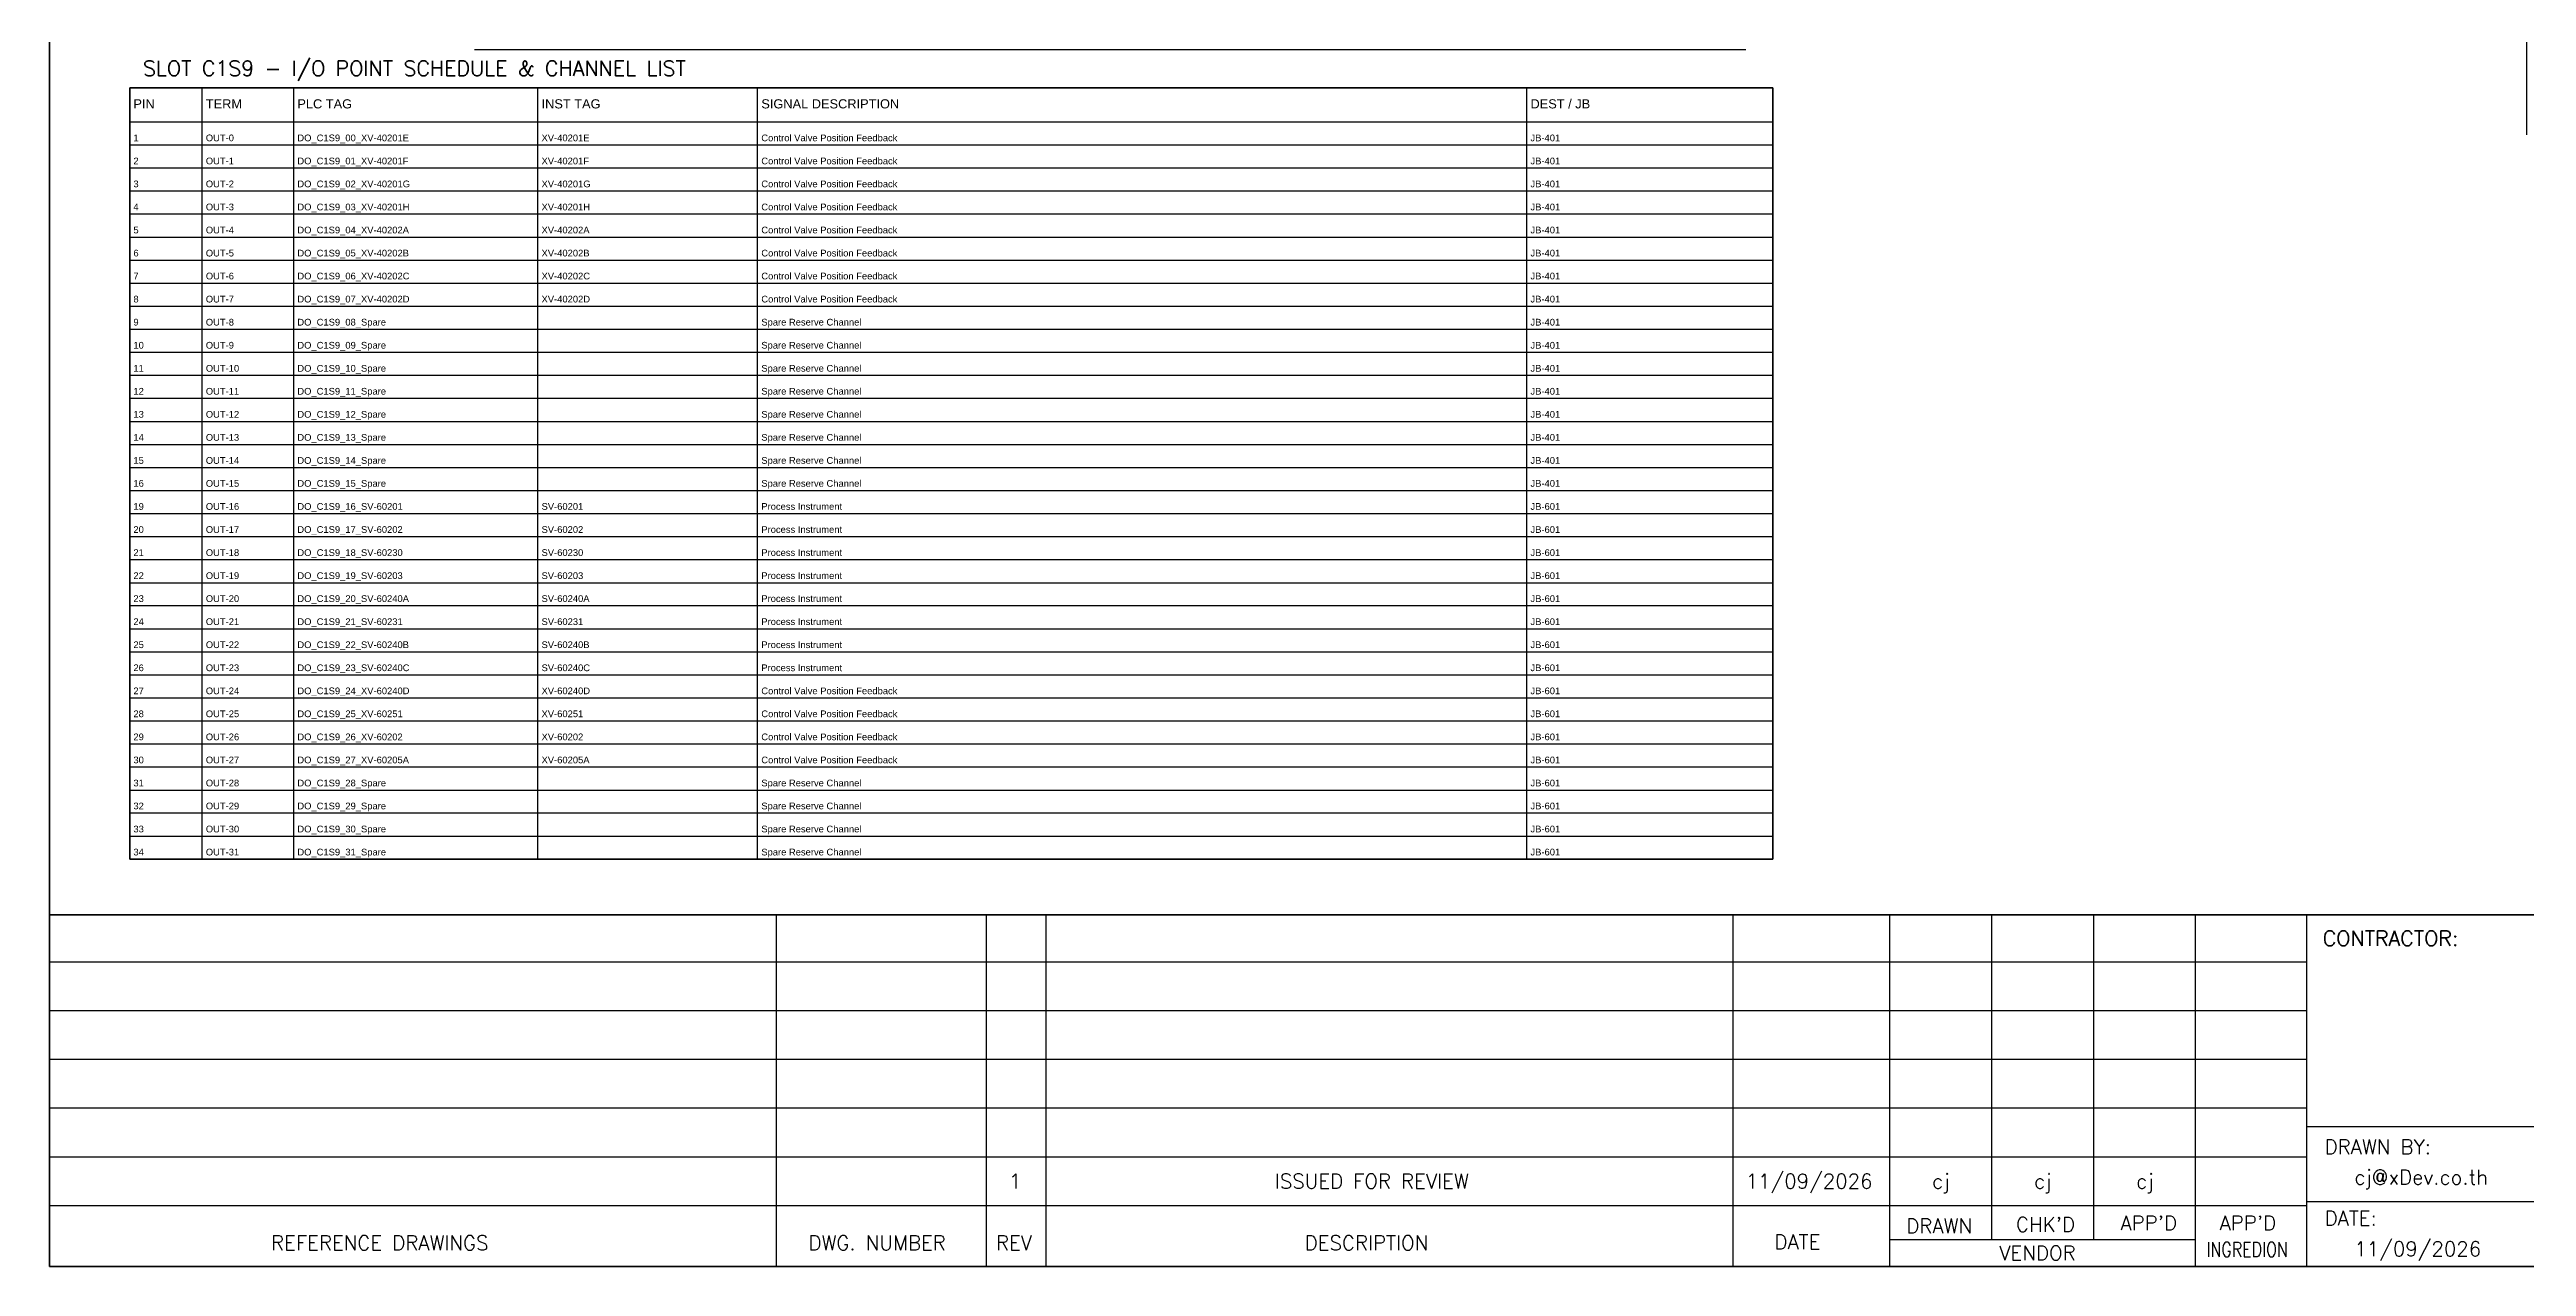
# Model space of a CAD drawing. Header units: millimetres. Extents: x 0 to 3893, y 0 to 2704.
# Drawn here: x 0 to 2029, y 0 to 997 of the extents above; entities that cross this region are included whole.
import ezdxf
from ezdxf.enums import TextEntityAlignment as Align

# ---------------------------------------------------------------- set-up
doc = ezdxf.new("R2010")
doc.units = ezdxf.units.MM
for name, color, linetype in [('GT_1', 9, 'Continuous'), ('HELPPOINT', 7, 'Continuous'), ('MEMBER', 7, 'Continuous')]:
    doc.layers.add(name, color=color, linetype=linetype)
doc.layers.add('IE-WIRE', color=7, linetype='Continuous', lineweight=25)
doc.styles.add('ROMANS', font='romans.shx', dxfattribs={"width": 0.85, "height": 25})
doc.styles.get("Standard").update_dxf_attribs({"font": 'arial.ttf'})

msp = doc.modelspace()

# ---------------------------------------------------------------- linework, layer by layer
at = {"color": 7}
for p, q in [((125, 333.8), (125, 965.9)), ((200, 333.8), (200, 965.9)), ((400, 333.8), (400, 965.9)), ((580, 333.8), (580, 965.9)), ((1210, 333.8), (1210, 965.9)), ((65.7, 937.9), (1411.5, 937.9))]:
    msp.add_line(p, q, dxfattribs=at)
at = {"color": 8}
for p, q in [((65.7, 919), (1411.5, 919)), ((65.7, 900.1), (1411.5, 900.1)), ((65.7, 881.3), (1411.5, 881.3)), ((65.7, 862.4), (1411.5, 862.4)), ((65.7, 843.5), (1411.5, 843.5)), ((65.7, 824.6), (1411.5, 824.6)), ((65.7, 805.8), (1411.5, 805.8)), ((65.7, 786.9), (1411.5, 786.9)), ((65.7, 768), (1411.5, 768)), ((65.7, 749.1), (1411.5, 749.1)), ((65.7, 730.2), (1411.5, 730.2)), ((65.7, 711.4), (1411.5, 711.4)), ((65.7, 692.5), (1411.5, 692.5)), ((65.7, 673.6), (1411.5, 673.6)), ((65.7, 654.7), (1411.5, 654.7)), ((65.7, 635.9), (1411.5, 635.9)), ((65.7, 617), (1411.5, 617)), ((65.7, 598.1), (1411.5, 598.1)), ((65.7, 579.2), (1411.5, 579.2)), ((65.7, 560.3), (1411.5, 560.3)), ((65.7, 541.5), (1411.5, 541.5)), ((65.7, 522.6), (1411.5, 522.6)), ((65.7, 503.7), (1411.5, 503.7)), ((65.7, 484.8), (1411.5, 484.8)), ((65.7, 465.9), (1411.5, 465.9)), ((65.7, 447.1), (1411.5, 447.1)), ((65.7, 428.2), (1411.5, 428.2)), ((65.7, 409.3), (1411.5, 409.3)), ((65.7, 390.4), (1411.5, 390.4)), ((65.7, 371.6), (1411.5, 371.6)), ((65.7, 352.7), (1411.5, 352.7))]:
    msp.add_line(p, q, dxfattribs=at)
msp.add_lwpolyline([(65.7, 965.9), (1411.5, 965.9), (1411.5, 333.8), (65.7, 333.8)], close=True)
at = {"color": 7}
msp.add_lwpolyline([(65.7, 333.8), (1411.5, 333.8), (1411.5, 965.9), (65.7, 965.9), (65.7, 333.8)], dxfattribs=at)
at = {"layer": 'GT_1', "color": 4}
for p, q in [((595.4, 0), (595.4, 288.2)), ((767.3, 0), (767.3, 288.2)), ((816.4, 0), (816.4, 288.2)), ((1379.1, 0), (1379.1, 288.2)), ((1507.4, 0), (1507.4, 288.2)), ((1591, 21.8), (1591, 288.2)), ((1674.5, 21.8), (1674.5, 288.2)), ((1757.8, 0), (1757.8, 288.2)), ((1848.8, 0), (1848.8, 288.2)), ((1848.8, 249.3), (0, 249.3)), ((1848.8, 209.5), (0, 209.5)), ((1848.8, 169.6), (0, 169.6)), ((1848.8, 129.7), (0, 129.7)), ((2635.8, 114.3), (1848.8, 114.3)), ((1848.8, 89.7), (0, 89.7)), ((1848.7, 49.8), (0, 49.8)), ((2635.8, 52.9), (1848.8, 52.9)), ((1757.8, 21.8), (1507.4, 21.8))]:
    msp.add_line(p, q, dxfattribs=at)
at = {"layer": 'HELPPOINT', "color": 4, "lineweight": 35}
for p, q in [((0, 0), (0, 2704.2)), ((0, 0), (0, 2704.2)), ((3893.3, 0), (0, 0)), ((3893.3, 0), (0, 0))]:
    msp.add_line(p, q, dxfattribs=at)
at = {"layer": 'IE-WIRE', "color": 4, "ltscale": 25.4}
msp.add_line((2028.8, 2406.8), (2028.8, 927.2), dxfattribs=at)
at = {"layer": 'IE-WIRE', "color": 4}
msp.add_line((348.1, 997.2), (1389.4, 997.2), dxfattribs=at)
at = {"layer": 'MEMBER', "color": 4, "lineweight": 35}
msp.add_line((0, 288.2), (3893.3, 288.2), dxfattribs=at)
msp.add_line((0, 288.2), (3893.3, 288.2), dxfattribs=at)

# ---------------------------------------------------------------- texts
at = {"color": 3}
for s, p in [('PIN', (68.7, 948.9)), ('TERM', (128, 948.9)), ('PLC TAG', (203, 948.9)), ('INST TAG', (403, 948.9)), ('SIGNAL DESCRIPTION', (583, 948.9)), ('DEST / JB', (1213, 948.9))]:
    msp.add_text(s, height=7.5, dxfattribs=at).set_placement(p)
at = {"color": 7}
for s, p in [('1', (68.7, 922)), ('OUT-0', (128, 922)), ('DO_C1S9_00_XV-40201E', (203, 922)), ('XV-40201E', (403, 922)), ('Control Valve Position Feedback', (583, 922)), ('JB-401', (1213, 922)), ('2', (68.7, 903.1)), ('OUT-1', (128, 903.1)), ('DO_C1S9_01_XV-40201F', (203, 903.1)), ('XV-40201F', (403, 903.1)), ('Control Valve Position Feedback', (583, 903.1)), ('JB-401', (1213, 903.1)), ('3', (68.7, 884.3)), ('OUT-2', (128, 884.3)), ('DO_C1S9_02_XV-40201G', (203, 884.3)), ('XV-40201G', (403, 884.3)), ('Control Valve Position Feedback', (583, 884.3)), ('JB-401', (1213, 884.3)), ('4', (68.7, 865.4)), ('OUT-3', (128, 865.4)), ('OUT-4', (128, 846.5)), ('DO_C1S9_03_XV-40201H', (203, 865.4)), ('DO_C1S9_04_XV-40202A', (203, 846.5)), ('XV-40201H', (403, 865.4)), ('XV-40202A', (403, 846.5)), ('Control Valve Position Feedback', (583, 865.4)), ('Control Valve Position Feedback', (583, 846.5)), ('JB-401', (1213, 865.4)), ('JB-401', (1213, 846.5)), ('5', (68.7, 846.5)), ('6', (68.7, 827.6)), ('OUT-5', (128, 827.6)), ('DO_C1S9_05_XV-40202B', (203, 827.6)), ('XV-40202B', (403, 827.6)), ('Control Valve Position Feedback', (583, 827.6)), ('JB-401', (1213, 827.6)), ('7', (68.7, 808.8)), ('OUT-6', (128, 808.8)), ('DO_C1S9_06_XV-40202C', (203, 808.8)), ('XV-40202C', (403, 808.8)), ('Control Valve Position Feedback', (583, 808.8)), ('JB-401', (1213, 808.8)), ('8', (68.7, 789.9)), ('OUT-7', (128, 789.9)), ('DO_C1S9_07_XV-40202D', (203, 789.9)), ('XV-40202D', (403, 789.9)), ('Control Valve Position Feedback', (583, 789.9)), ('JB-401', (1213, 789.9)), ('9', (68.7, 771)), ('OUT-8', (128, 771)), ('DO_C1S9_08_Spare', (203, 771)), ('Spare Reserve Channel', (583, 771)), ('JB-401', (1213, 771)), ('10', (68.7, 752.1)), ('OUT-9', (128, 752.1)), ('DO_C1S9_09_Spare', (203, 752.1)), ('Spare Reserve Channel', (583, 752.1)), ('JB-401', (1213, 752.1)), ('11', (68.7, 733.2)), ('OUT-10', (128, 733.2)), ('DO_C1S9_10_Spare', (203, 733.2)), ('Spare Reserve Channel', (583, 733.2)), ('JB-401', (1213, 733.2)), ('12', (68.7, 714.4)), ('OUT-11', (128, 714.4)), ('DO_C1S9_11_Spare', (203, 714.4)), ('Spare Reserve Channel', (583, 714.4)), ('JB-401', (1213, 714.4)), ('13', (68.7, 695.5)), ('OUT-12', (128, 695.5)), ('DO_C1S9_12_Spare', (203, 695.5)), ('Spare Reserve Channel', (583, 695.5)), ('JB-401', (1213, 695.5)), ('14', (68.7, 676.6)), ('OUT-13', (128, 676.6)), ('DO_C1S9_13_Spare', (203, 676.6)), ('Spare Reserve Channel', (583, 676.6)), ('JB-401', (1213, 676.6)), ('15', (68.7, 657.7)), ('OUT-14', (128, 657.7)), ('DO_C1S9_14_Spare', (203, 657.7)), ('Spare Reserve Channel', (583, 657.7)), ('JB-401', (1213, 657.7)), ('16', (68.7, 638.9)), ('OUT-15', (128, 638.9)), ('DO_C1S9_15_Spare', (203, 638.9)), ('Spare Reserve Channel', (583, 638.9)), ('JB-401', (1213, 638.9)), ('19', (68.7, 620)), ('OUT-16', (128, 620)), ('DO_C1S9_16_SV-60201', (203, 620)), ('SV-60201', (403, 620)), ('Process Instrument', (583, 620)), ('JB-601', (1213, 620)), ('20', (68.7, 601.1)), ('OUT-17', (128, 601.1)), ('DO_C1S9_17_SV-60202', (203, 601.1)), ('SV-60202', (403, 601.1)), ('Process Instrument', (583, 601.1)), ('JB-601', (1213, 601.1)), ('21', (68.7, 582.2)), ('22', (68.7, 563.3)), ('OUT-18', (128, 582.2)), ('OUT-19', (128, 563.3)), ('DO_C1S9_18_SV-60230', (203, 582.2)), ('DO_C1S9_19_SV-60203', (203, 563.3)), ('SV-60230', (403, 582.2)), ('SV-60203', (403, 563.3)), ('Process Instrument', (583, 582.2)), ('Process Instrument', (583, 563.3)), ('JB-601', (1213, 582.2)), ('JB-601', (1213, 563.3)), ('23', (68.7, 544.5)), ('OUT-20', (128, 544.5)), ('DO_C1S9_20_SV-60240A', (203, 544.5)), ('SV-60240A', (403, 544.5)), ('Process Instrument', (583, 544.5)), ('JB-601', (1213, 544.5)), ('24', (68.7, 525.6)), ('OUT-21', (128, 525.6)), ('DO_C1S9_21_SV-60231', (203, 525.6)), ('SV-60231', (403, 525.6)), ('Process Instrument', (583, 525.6)), ('JB-601', (1213, 525.6)), ('25', (68.7, 506.7)), ('OUT-22', (128, 506.7)), ('DO_C1S9_22_SV-60240B', (203, 506.7)), ('SV-60240B', (403, 506.7)), ('Process Instrument', (583, 506.7)), ('JB-601', (1213, 506.7)), ('26', (68.7, 487.8)), ('OUT-23', (128, 487.8)), ('DO_C1S9_23_SV-60240C', (203, 487.8)), ('SV-60240C', (403, 487.8)), ('Process Instrument', (583, 487.8)), ('JB-601', (1213, 487.8)), ('27', (68.7, 468.9)), ('OUT-24', (128, 468.9)), ('DO_C1S9_24_XV-60240D', (203, 468.9)), ('XV-60240D', (403, 468.9)), ('Control Valve Position Feedback', (583, 468.9)), ('JB-601', (1213, 468.9)), ('28', (68.7, 450.1)), ('OUT-25', (128, 450.1)), ('DO_C1S9_25_XV-60251', (203, 450.1)), ('XV-60251', (403, 450.1)), ('Control Valve Position Feedback', (583, 450.1)), ('JB-601', (1213, 450.1)), ('29', (68.7, 431.2)), ('OUT-26', (128, 431.2)), ('DO_C1S9_26_XV-60202', (203, 431.2)), ('XV-60202', (403, 431.2)), ('Control Valve Position Feedback', (583, 431.2)), ('JB-601', (1213, 431.2)), ('30', (68.7, 412.3)), ('OUT-27', (128, 412.3)), ('DO_C1S9_27_XV-60205A', (203, 412.3)), ('XV-60205A', (403, 412.3)), ('Control Valve Position Feedback', (583, 412.3)), ('JB-601', (1213, 412.3)), ('31', (68.7, 393.4)), ('OUT-28', (128, 393.4)), ('DO_C1S9_28_Spare', (203, 393.4)), ('Spare Reserve Channel', (583, 393.4)), ('JB-601', (1213, 393.4)), ('32', (68.7, 374.6)), ('OUT-29', (128, 374.6)), ('DO_C1S9_29_Spare', (203, 374.6)), ('Spare Reserve Channel', (583, 374.6)), ('JB-601', (1213, 374.6)), ('33', (68.7, 355.7)), ('OUT-30', (128, 355.7)), ('DO_C1S9_30_Spare', (203, 355.7)), ('Spare Reserve Channel', (583, 355.7)), ('JB-601', (1213, 355.7)), ('34', (68.7, 336.8)), ('OUT-31', (128, 336.8)), ('DO_C1S9_31_Spare', (203, 336.8)), ('Spare Reserve Channel', (583, 336.8)), ('JB-601', (1213, 336.8))]:
    msp.add_text(s, height=5.5, dxfattribs=at).set_placement(p)
at = {"layer": 'MEMBER', "color": 4, "ltscale": 0.8, "style": 'ROMANS'}
for s, height, p in [('SLOT C1S9 - I/O POINT SCHEDULE & CHANNEL LIST', 12.35, (76.6, 975.6)), ('CONTRACTOR:', 12.35, (1861.9, 262.7)), ('DRAWN BY:', 11.88, (1863.4, 92.1)), ('cj@xDev.co.th', 11.875, (1887.8, 67.2)), ("APP'D", 11.88, (1696.2, 29.7)), ("APP'D", 11.88, (1777.4, 29.7)), ('DATE:', 11.88, (1863.4, 33.6)), ('REFERENCE DRAWINGS', 11.875, (181.4, 13.4)), ('DWG. NUMBER', 11.875, (621.6, 13.4)), ('REV', 11.88, (775.1, 13.4)), ('DESCRIPTION', 11.875, (1028, 13.4)), ('DATE', 11.88, (1412.8, 14.2)), ('DRAWN', 11.88, (1520.8, 27.3)), ("CHK'D", 11.88, (1610.6, 28.5)), ('11/09/2026', 11.88, (1887.8, 8.5)), ('VENDOR', 11.88, (1596.9, 5.1))]:
    msp.add_text(s, height=height, dxfattribs=at).set_placement(p)
for s, height, p in [('1', 11.9, (790.9, 69.9)), ('ISSUED FOR REVIEW', 11.875, (1083, 69.9)), ('11/09/2026', 11.88, (1441.2, 69.9)), ('cj', 11.88, (1549.1, 69.9)), ('cj', 11.88, (1632.6, 69.9)), ('cj', 11.88, (1716.2, 69.9))]:
    msp.add_text(s, height=height, dxfattribs=at).set_placement(p, align=Align.MIDDLE_CENTER)
at = {"layer": 'MEMBER', "color": 4, "ltscale": 0.8, "style": 'ROMANS', "width": 0.8}
msp.add_text('INGREDION', height=11.88, dxfattribs=at).set_placement((1766.6, 8))

doc.saveas('drawing.dxf')
